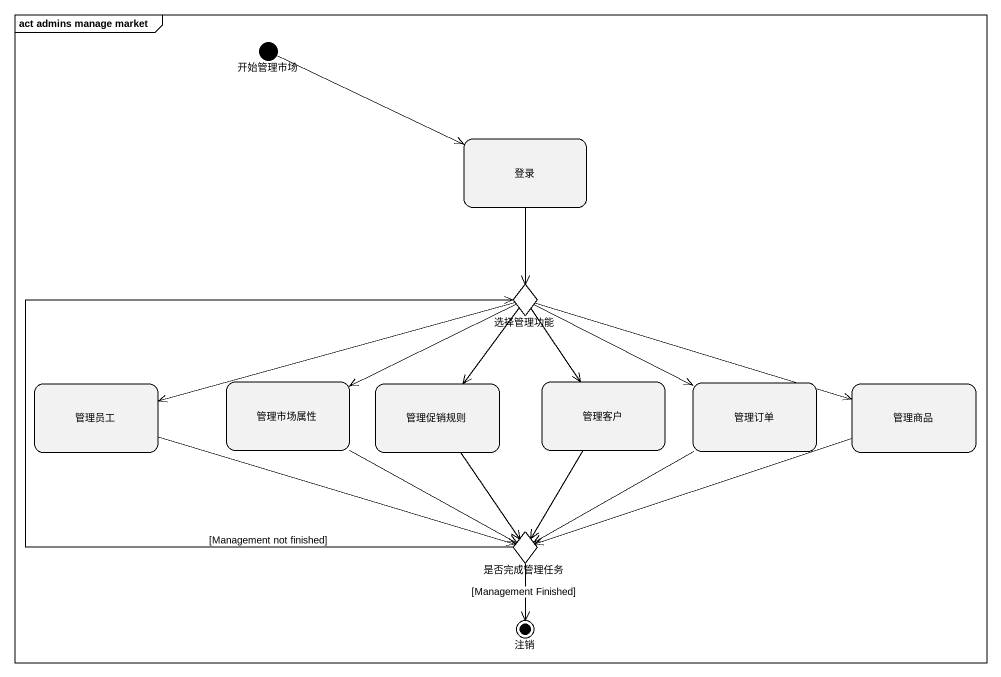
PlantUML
@startuml
mainframe act admins manage market
hide empty description
state 开始管理市场 <<start>>
state 登录
state 选择管理功能 <<choice>>
state 管理员工
state 管理市场属性
state 管理促销规则
state 管理客户
state 管理订单
state 管理商品
state 是否完成管理任务 <<choice>>
state 注销 <<end>>
开始管理市场 -right-> 登录
登录 --> 选择管理功能
选择管理功能 -left-> 管理员工
选择管理功能 -left-> 管理市场属性
选择管理功能 --> 管理促销规则
选择管理功能 --> 管理客户
选择管理功能 -right-> 管理订单
选择管理功能 -right-> 管理商品
管理员工 -right-> 是否完成管理任务
管理市场属性 -right-> 是否完成管理任务
管理促销规则 --> 是否完成管理任务
管理客户 --> 是否完成管理任务
管理订单 -left-> 是否完成管理任务
管理商品 -left-> 是否完成管理任务
是否完成管理任务 -up-> 选择管理功能 : [Management not finished]
是否完成管理任务 --> 注销 : [Management Finished]
@enduml
